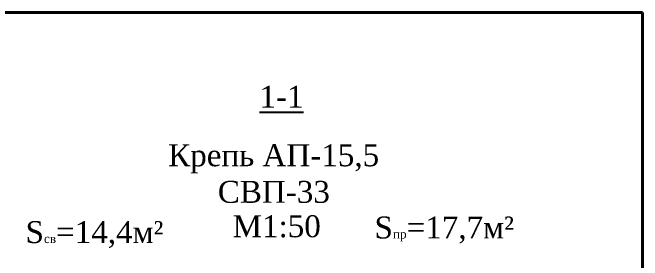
# Model space of a CAD drawing. Header units: millimetres. Extents: x -46762 to 161452, y -66984 to 31524.
# Drawn here: x -25213 to -18023, y 15659 to 18483 of the extents above; entities that cross this region are included whole.
import ezdxf

# ---------------------------------------------------------------- set-up
doc = ezdxf.new("R2010")
doc.units = ezdxf.units.MM
doc.header["$LTSCALE"] = 0.5
doc.styles.get("Standard").update_dxf_attribs({"font": 'TIMES.TTF'})

msp = doc.modelspace()

# ---------------------------------------------------------------- linework, layer by layer
at = {"lineweight": 40}
for p, q in [((-46762.33, 18482.97), (-18022.98, 18482.97)), ((-18022.98, 18482.97), (-18022.98, -330.51))]:
    msp.add_line(p, q, dxfattribs=at)

# ---------------------------------------------------------------- texts
at = {"ltscale": 2, "char_height": 250, "attachment_point": 1}
for s, insert, width in [('{\\fTimes New Roman|b0|i0|c204|p18;\\L1-1}', (-22394.92, 17649.98), 5471.5803), ('{\\fTimes New Roman|b0|i0|c204|p18;Крепь АП-15,5\\P      СВП-33}', (-23436.82, 16981.92), 4378.9482), ('S{\\fTimes New Roman|b0|i0|c204|p18;\\H0.4x;св\\H2.5x;=14,4м\\fTimes New Roman|b0|i0|c204|p32;²\\fTimes New Roman|b0|i0|c0|p18;\\H0.3333x;}', (-25064.89, 16106.47), 6330.0837), ('{\\fTimes New Roman|b0|i0|c204|p18;М1:50}', (-22701.4, 16173.2), 2667.3155), ('S{\\fTimes New Roman|b0|i0|c204|p18;\\H0.4x;пр\\H2.5x;=17,7м\\fTimes New Roman|b0|i0|c204|p32;²}', (-21081.18, 16158.79), 35981.0007)]:
    msp.add_mtext(s, dxfattribs=dict(at, insert=insert, width=width))

doc.saveas('drawing.dxf')
